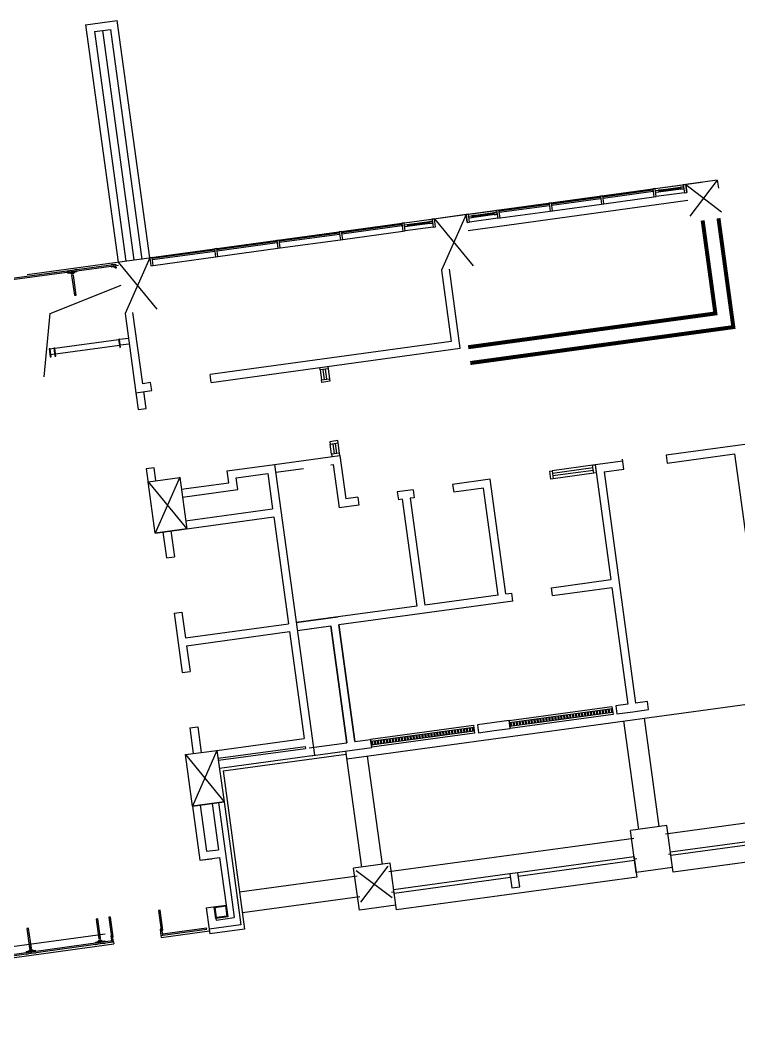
# Model space of a CAD drawing. Header units: millimetres. Extents: x -28081 to 142643, y -11740 to 128443.
# Drawn here: x -10762 to 7231, y 95449 to 120948 of the extents above; entities that cross this region are included whole.
import ezdxf

# ---------------------------------------------------------------- set-up
doc = ezdxf.new("R2010")
doc.units = ezdxf.units.MM
doc.header["$LTSCALE"] = 10
for name, color, linetype in [('A—\\M+5C3C5\\M+5B4B0', 135, 'Continuous'), ('A—\\M+5C7BD\\M+5CCE5', 7, 'Continuous'), ('E2-RI-5F$0$A-DOOR-GLAZ', 1, 'Continuous'), ('E2-RI-5F$0$A-GLAZ-FRAM', 6, 'Continuous'), ('E2-RV-5F$0$$2$A-WALL', 7, 'Continuous'), ('E2-RV-5F$0$A-GLAZ-CWMG', 3, 'Continuous'), ('E2-RV-5F$0$A-GLAZ-FRAM', 6, 'Continuous'), ('E2-RV-5F$0$A-WALL', 7, 'Continuous')]:
    doc.layers.add(name, color=color, linetype=linetype)

msp = doc.modelspace()

# ---------------------------------------------------------------- hatches: boundary and pattern name
at = {"layer": 'A—\\M+5C3C5\\M+5B4B0'}
h = msp.add_hatch(dxfattribs=at)
h.set_pattern_fill('ANSI32', color=256, scale=200, angle=45, style=0)
h.set_pattern_definition([(277.7833396, (-11757522.42, 6200306.104), (74.30904464, 10.15706083), []), (277.7833396, (-11757543.8, 6200277.95), (74.30904464, 10.15706083), [])])
h.paths.add_polyline_path([(-1968, 102799), (608, 103151), (595, 103251), (-1981, 102898)])

# ---------------------------------------------------------------- linework, layer by layer
for p, q in [((-9127, 120840), (-8334, 120948)), ((-7522, 115004), (-8334, 120948)), ((-9127, 120840), (-8314, 114895)), ((-10593, 114584), (6300, 116893)), ((5141, 116734), (5844, 116830)), ((5904, 116838), (5844, 116830)), ((5844, 116830), (5871, 116632)), ((5931, 116640), (5904, 116838)), ((2542, 116379), (3767, 116546)), ((3826, 116554), (5081, 116726)), ((5085, 116696), (3830, 116524)), ((3834, 116499), (5089, 116671)), ((5089, 116671), (5085, 116696)), ((5148, 116685), (5851, 116781)), ((5148, 116685), (5223, 116695)), ((5154, 116635), (5148, 116685)), ((5154, 116635), (5148, 116685)), ((5858, 116731), (5154, 116635)), ((5230, 116645), (5154, 116635)), ((5871, 116632), (5168, 116536)), ((5223, 116695), (5775, 116771)), ((5309, 116707), (5223, 116695)), ((5223, 116695), (5230, 116645)), ((5779, 116746), (5226, 116670)), ((5851, 116781), (5775, 116771)), ((5775, 116771), (5782, 116720)), ((5782, 116720), (5858, 116731)), ((5871, 116632), (5931, 116640)), ((459, 115690), (5958, 116442)), ((1227, 116199), (2482, 116371)), ((2486, 116340), (1231, 116169)), ((1235, 116144), (2490, 116315)), ((3771, 116516), (2546, 116349)), ((2546, 116349), (2549, 116323)), ((2549, 116323), (3774, 116491)), ((2569, 116181), (3794, 116348)), ((3830, 116524), (3834, 116499)), ((3853, 116356), (5108, 116528)), ((464, 116095), (1168, 116191)), ((471, 116046), (1174, 116142)), ((471, 116046), (547, 116056)), ((478, 115995), (471, 116046)), ((1181, 116092), (478, 115995)), ((547, 116056), (1099, 116132)), ((633, 116068), (547, 116056)), ((547, 116056), (553, 116006)), ((1102, 116106), (550, 116031)), ((1174, 116142), (1099, 116132)), ((1099, 116132), (1106, 116081)), ((1106, 116081), (1181, 116092)), ((1231, 116169), (1235, 116144)), ((1254, 116001), (2509, 116173)), ((-1206, 115836), (-2710, 115630)), ((-1206, 115836), (-2710, 115630)), ((-2706, 115605), (-1203, 115811)), ((-2706, 115605), (-1203, 115811)), ((-1203, 115811), (-1206, 115836)), ((-1203, 115811), (-1206, 115836)), ((-1144, 115825), (-441, 115921)), ((-1144, 115825), (-1069, 115835)), ((-1137, 115775), (-1144, 115825)), ((-1137, 115775), (-1144, 115825)), ((-434, 115871), (-1137, 115775)), ((-1062, 115785), (-1137, 115775)), ((-1069, 115835), (-516, 115911)), ((-1069, 115835), (-1062, 115785)), ((-513, 115886), (-1065, 115810)), ((-516, 115911), (-509, 115861)), ((-509, 115861), (-434, 115871)), ((-388, 115978), (-447, 115970)), ((-447, 115970), (-420, 115772)), ((-434, 115871), (-441, 115921)), ((-441, 115921), (-434, 115871)), ((-420, 115772), (-361, 115780)), ((-361, 115780), (-388, 115978)), ((553, 116006), (478, 115995)), ((1195, 115993), (491, 115897)), ((-2769, 115622), (-4273, 115417)), ((-2769, 115622), (-4273, 115417)), ((-4269, 115391), (-2766, 115597)), ((-4269, 115391), (-2766, 115597)), ((-2710, 115630), (-2706, 115605)), ((-2710, 115630), (-2706, 115605)), ((-4332, 115408), (-5836, 115203)), ((-4332, 115408), (-5836, 115203)), ((-5832, 115178), (-4329, 115383)), ((-5832, 115178), (-4329, 115383)), ((-4273, 115417), (-4269, 115391)), ((-4273, 115417), (-4269, 115391)), ((-5895, 115195), (-7458, 114981)), ((-5895, 115195), (-7458, 114981)), ((-7455, 114956), (-5892, 115170)), ((-7455, 114956), (-5892, 115170)), ((-5836, 115203), (-5832, 115178)), ((-5836, 115203), (-5832, 115178)), ((-8367, 114838), (-9472, 114687)), ((-9468, 114662), (-8364, 114813)), ((-8488, 114836), (-8482, 114837)), ((-8488, 114836), (-8486, 114822)), ((-8487, 114796), (-8485, 114781)), ((-8478, 114782), (-8485, 114781)), ((-8482, 114837), (-8448, 114842)), ((-8482, 114796), (-8478, 114767)), ((-8443, 114787), (-8478, 114782)), ((-8473, 114767), (-8478, 114767)), ((-8439, 114772), (-8473, 114767)), ((-8446, 114827), (-8448, 114842)), ((-8439, 114772), (-8443, 114802)), ((-8443, 114787), (-8426, 114789)), ((-8392, 114758), (-8439, 114776)), ((-8359, 114778), (-8428, 114804)), ((-8426, 114789), (-8357, 114763)), ((-8392, 114758), (-8374, 114761)), ((-8392, 114758), (-8374, 114761)), ((-8382, 114764), (-8382, 114760)), ((-8382, 114764), (-8382, 114760)), ((-8377, 114760), (-8375, 114746)), ((-8377, 114760), (-8375, 114746)), ((-8377, 114760), (-8375, 114746)), ((-8377, 114760), (-8375, 114746)), ((-8355, 114748), (-8375, 114746)), ((-8355, 114748), (-8375, 114746)), ((-8374, 114761), (-8357, 114763)), ((-8373, 114761), (-8357, 114763)), ((-8355, 114748), (-8369, 114746)), ((-8355, 114748), (-8369, 114746)), ((-8364, 114813), (-8367, 114838)), ((-8363, 114813), (-8304, 114821)), ((-8363, 114813), (-8304, 114821)), ((-8363, 114813), (-8304, 114821)), ((-9472, 114687), (-11032, 114474)), ((-11029, 114448), (-9468, 114662)), ((-9592, 114645), (-9585, 114646)), ((-9592, 114645), (-9590, 114630)), ((-9590, 114664), (-9583, 114616)), ((-9583, 114631), (-9590, 114630)), ((-9585, 114646), (-9550, 114651)), ((-9548, 114636), (-9583, 114631)), ((-9577, 114616), (-9583, 114616)), ((-9543, 114621), (-9577, 114616)), ((-9543, 114621), (-9550, 114670)), ((-9532, 114653), (-9550, 114651)), ((-9548, 114636), (-9530, 114638)), ((-9497, 114607), (-9544, 114625)), ((-9464, 114627), (-9532, 114653)), ((-9530, 114638), (-9462, 114612)), ((-9497, 114607), (-9462, 114612)), ((-9497, 114607), (-9479, 114610)), ((-9487, 114613), (-9486, 114609)), ((-9487, 114613), (-9486, 114609)), ((-9481, 114609), (-9479, 114595)), ((-9481, 114609), (-9479, 114595)), ((-9481, 114609), (-9479, 114595)), ((-9481, 114609), (-9479, 114595)), ((-9479, 114610), (-9462, 114612)), ((-9445, 114599), (-9479, 114595)), ((-9445, 114599), (-9479, 114595)), ((-9473, 114595), (-9479, 114595)), ((-9473, 114595), (-9479, 114595)), ((-9440, 114600), (-9473, 114595)), ((-9440, 114600), (-9473, 114595)), ((-9472, 114687), (-9468, 114662)), ((-9468, 114662), (-9472, 114687)), ((-9404, 114670), (-9464, 114627)), ((-9462, 114612), (-9402, 114655)), ((-9462, 114612), (-9426, 114617)), ((-9462, 114612), (-9444, 114615)), ((-9440, 114600), (-9445, 114599)), ((-9440, 114600), (-9445, 114599)), ((-9444, 114615), (-9426, 114617)), ((-9440, 114600), (-9442, 114615)), ((-9440, 114600), (-9442, 114615)), ((-9440, 114600), (-9442, 114615)), ((-9440, 114600), (-9442, 114615)), ((-9437, 114616), (-9437, 114620)), ((-9437, 114616), (-9437, 114620)), ((-9385, 114647), (-9426, 114617)), ((-9402, 114655), (-9385, 114658)), ((-9394, 114713), (-9361, 114717)), ((-9394, 114713), (-9392, 114698)), ((-9389, 114673), (-9385, 114643)), ((-9350, 114663), (-9385, 114658)), ((-9351, 114647), (-9385, 114643)), ((-9361, 114717), (-9355, 114718)), ((-9353, 114703), (-9355, 114718)), ((-9345, 114648), (-9351, 114647)), ((-9342, 114664), (-9350, 114663)), ((-9345, 114648), (-9349, 114678)), ((-9342, 114664), (-9344, 114679)), ((-8369, 114746), (-8375, 114746)), ((-8369, 114746), (-8375, 114746)), ((-8276, 112961), (-8054, 112992)), ((-10016, 112723), (-10041, 112720)), ((-10041, 112720), (-10014, 112522)), ((-10016, 112723), (-9924, 112736)), ((-9989, 112525), (-10016, 112723)), ((-9899, 112739), (-8300, 112958)), ((-8280, 112809), (-9879, 112591)), ((-8034, 112843), (-8255, 112813)), ((-10014, 112522), (-9989, 112525)), ((-9904, 112587), (-9996, 112575)), ((-3183, 112205), (-3148, 111952)), ((-3123, 112213), (-3089, 111960)), ((-3054, 112223), (-3019, 111970)), ((-3252, 112195), (-3217, 111943)), ((-2964, 110085), (-2998, 110338)), ((-2894, 110095), (-2929, 110347)), ((-2835, 110103), (-2869, 110355)), ((-2765, 110112), (-2800, 110365)), ((3634, 109816), (2558, 109669)), ((3584, 109739), (2568, 109600)), ((3592, 109679), (2576, 109541)), ((3601, 109610), (2585, 109471)), ((-2587, 102456), (11284, 104350)), ((1481, 103415), (4057, 103767)), ((1487, 103365), (4064, 103717)), ((4077, 103618), (1501, 103266)), ((4084, 103569), (1508, 103217)), ((2692, 103530), (2706, 103431)), ((2717, 103533), (2731, 103434)), ((2767, 103540), (2780, 103441)), ((2791, 103544), (2805, 103444)), ((2841, 103550), (2855, 103451)), ((2866, 103554), (2879, 103455)), ((2915, 103560), (2929, 103461)), ((2940, 103564), (2954, 103465)), ((2990, 103571), (3003, 103472)), ((3014, 103574), (3028, 103475)), ((3064, 103581), (3077, 103482)), ((3089, 103584), (3102, 103485)), ((3138, 103591), (3152, 103492)), ((3163, 103594), (3177, 103495)), ((3213, 103601), (3226, 103502)), ((3237, 103605), (3251, 103505)), ((3287, 103611), (3300, 103512)), ((3312, 103615), (3325, 103516)), ((3361, 103621), (3375, 103522)), ((3386, 103625), (3399, 103526)), ((3435, 103632), (3449, 103533)), ((3460, 103635), (3474, 103536)), ((3510, 103642), (3523, 103543)), ((3535, 103645), (3548, 103546)), ((3584, 103652), (3598, 103553)), ((3609, 103655), (3622, 103556)), ((3658, 103662), (3672, 103563)), ((3683, 103665), (3697, 103566)), ((3733, 103672), (3746, 103573)), ((3757, 103676), (3771, 103577)), ((3807, 103682), (3821, 103583)), ((3832, 103686), (3845, 103587)), ((3881, 103693), (3895, 103593)), ((3906, 103696), (3920, 103597)), ((3956, 103703), (3969, 103604)), ((3980, 103706), (3994, 103607)), ((4030, 103713), (4043, 103614)), ((4055, 103716), (4068, 103617)), ((4057, 103767), (4084, 103569)), ((-1988, 102948), (588, 103300)), ((588, 103300), (615, 103102)), ((1481, 103415), (1508, 103217)), ((1503, 103368), (1517, 103268)), ((1528, 103371), (1542, 103272)), ((1578, 103378), (1591, 103279)), ((1603, 103381), (1616, 103282)), ((1652, 103388), (1666, 103289)), ((1677, 103391), (1690, 103292)), ((1726, 103398), (1740, 103299)), ((1751, 103401), (1765, 103302)), ((1801, 103408), (1814, 103309)), ((1825, 103412), (1839, 103312)), ((1875, 103418), (1889, 103319)), ((1900, 103422), (1913, 103323)), ((1949, 103428), (1963, 103329)), ((1974, 103432), (1988, 103333)), ((2024, 103439), (2037, 103340)), ((2048, 103442), (2062, 103343)), ((2098, 103449), (2111, 103350)), ((2123, 103452), (2136, 103353)), ((2172, 103459), (2186, 103360)), ((2197, 103462), (2211, 103363)), ((2247, 103469), (2260, 103370)), ((2271, 103472), (2285, 103373)), ((2321, 103479), (2334, 103380)), ((2346, 103483), (2359, 103384)), ((2395, 103489), (2409, 103390)), ((2420, 103493), (2433, 103394)), ((2469, 103500), (2483, 103400)), ((2494, 103503), (2508, 103404)), ((2544, 103510), (2557, 103411)), ((2569, 103513), (2582, 103414)), ((2618, 103520), (2632, 103421)), ((2643, 103523), (2656, 103424)), ((4349, 103403), (4720, 100689)), ((4864, 103473), (5235, 100760)), ((-1981, 102898), (595, 103251)), ((608, 103151), (-1968, 102799)), ((615, 103102), (-1961, 102750)), ((-1988, 102948), (-1961, 102750)), ((-5685, 102154), (-2603, 102575)), ((-2614, 102653), (-2216, 99741)), ((-2072, 102526), (-1701, 99812)), ((-5685, 102154), (-5143, 98191)), ((5433, 100787), (4521, 100662)), ((5577, 99737), (5433, 100787)), ((4665, 99612), (4521, 100662)), ((5524, 100123), (8437, 100522)), ((5535, 100039), (8448, 100437)), ((11617, 100442), (5593, 99619)), ((4612, 99999), (1699, 99601)), ((4612, 99999), (4624, 99915)), ((5535, 100039), (5524, 100123)), ((5593, 99619), (5535, 100039)), ((-1502, 99839), (-2414, 99714)), ((-2270, 98664), (-2414, 99714)), ((-1359, 98789), (-1502, 99839)), ((1711, 99517), (4624, 99915)), ((4624, 99915), (4681, 99494)), ((5577, 99737), (4665, 99612)), ((1501, 99574), (-1412, 99175)), ((-1400, 99091), (1513, 99489)), ((4681, 99494), (-1343, 98671)), ((1699, 99601), (1501, 99574)), ((1501, 99574), (1549, 99227)), ((1747, 99254), (1699, 99601)), ((1549, 99227), (1747, 99254)), ((-1400, 99091), (-1412, 99175)), ((-1343, 98671), (-1400, 99091)), ((-1359, 98789), (-2270, 98664)), ((-6095, 98217), (-7200, 98066)), ((-7196, 98041), (-6092, 98192)), ((-6092, 98192), (-6095, 98217)), ((-6031, 98190, 0), (-6015, 98071)), ((-5143, 98191), (-6015, 98071)), ((-25552, 95764, 0), (-8640, 98076, 0)), ((-8789, 97914), (-8755, 97919)), ((-8789, 97914), (-8755, 97919)), ((-8789, 97914), (-8755, 97919)), ((-8789, 97914), (-8755, 97919)), ((-8783, 97915), (-8749, 97920)), ((-8783, 97915), (-8749, 97920)), ((-8783, 97915), (-8749, 97920)), ((-8783, 97915), (-8749, 97920)), ((-8755, 97919), (-8749, 97920)), ((-8755, 97919), (-8749, 97920)), ((-8755, 97919), (-8749, 97920)), ((-8755, 97919), (-8749, 97920)), ((-8747, 97905), (-8749, 97920)), ((-8747, 97905), (-8749, 97920)), ((-8747, 97905), (-8749, 97920)), ((-8747, 97905), (-8749, 97920)), ((-8747, 97905), (-8749, 97920)), ((-8747, 97905), (-8749, 97920)), ((-8747, 97905), (-8749, 97920)), ((-8747, 97905), (-8749, 97920)), ((-7233, 97985), (-6025, 98151)), ((-7200, 98066), (-7196, 98041)), ((-25792, 95449), (-8422, 97823)), ((-10501, 97665), (-10560, 97622)), ((-10501, 97665), (-10560, 97622)), ((-10501, 97665), (-10536, 97661)), ((-10501, 97665), (-10536, 97661)), ((-10523, 97677), (-10489, 97682)), ((-10523, 97677), (-10489, 97682)), ((-10523, 97677), (-10489, 97682)), ((-10523, 97677), (-10489, 97682)), ((-10523, 97677), (-10517, 97678)), ((-10523, 97677), (-10517, 97678)), ((-10523, 97677), (-10517, 97678)), ((-10523, 97677), (-10517, 97678)), ((-10523, 97677), (-10521, 97663)), ((-10523, 97677), (-10521, 97663)), ((-10523, 97677), (-10521, 97663)), ((-10523, 97677), (-10521, 97663)), ((-10523, 97677), (-10521, 97663)), ((-10523, 97677), (-10521, 97663)), ((-10523, 97677), (-10521, 97663)), ((-10523, 97677), (-10521, 97663)), ((-10501, 97665), (-10519, 97663)), ((-10501, 97665), (-10519, 97663)), ((-10517, 97678), (-10483, 97683)), ((-10517, 97678), (-10483, 97683)), ((-10517, 97678), (-10483, 97683)), ((-10517, 97678), (-10483, 97683)), ((-10466, 97670), (-10501, 97665)), ((-10466, 97670), (-10501, 97665)), ((-10484, 97668), (-10501, 97665)), ((-10484, 97668), (-10501, 97665)), ((-10432, 97639), (-10501, 97665)), ((-10432, 97639), (-10501, 97665)), ((-8760, 97853), (-10494, 97616)), ((-10491, 97591), (-8757, 97828)), ((-10489, 97682), (-10483, 97683)), ((-10489, 97682), (-10483, 97683)), ((-10489, 97682), (-10483, 97683)), ((-10489, 97682), (-10483, 97683)), ((-10466, 97670), (-10484, 97668)), ((-10466, 97670), (-10484, 97668)), ((-10481, 97668), (-10483, 97683)), ((-10481, 97668), (-10483, 97683)), ((-10481, 97668), (-10483, 97683)), ((-10481, 97668), (-10483, 97683)), ((-10481, 97668), (-10483, 97683)), ((-10481, 97668), (-10483, 97683)), ((-10481, 97668), (-10483, 97683)), ((-10481, 97668), (-10483, 97683)), ((-10476, 97665), (-10476, 97669)), ((-10476, 97665), (-10476, 97669)), ((-10476, 97665), (-10476, 97669)), ((-10476, 97665), (-10476, 97669)), ((-10466, 97670), (-10418, 97652)), ((-10466, 97670), (-10418, 97652)), ((-8886, 97851), (-8879, 97852)), ((-8886, 97851), (-8879, 97852)), ((-8886, 97851), (-8884, 97836)), ((-8886, 97851), (-8884, 97836)), ((-8883, 97866), (-8878, 97867)), ((-8883, 97866), (-8878, 97867)), ((-8883, 97866), (-8879, 97836)), ((-8883, 97866), (-8879, 97836)), ((-8879, 97852), (-8844, 97856)), ((-8879, 97852), (-8844, 97856)), ((-8878, 97867), (-8844, 97872)), ((-8878, 97867), (-8844, 97872)), ((-8876, 97811), (-8874, 97796)), ((-8876, 97811), (-8874, 97796)), ((-8868, 97797), (-8874, 97796)), ((-8868, 97797), (-8874, 97796)), ((-8834, 97802), (-8868, 97797)), ((-8834, 97802), (-8868, 97797)), ((-8840, 97842), (-8844, 97872)), ((-8840, 97842), (-8844, 97872)), ((-8826, 97859), (-8844, 97856)), ((-8826, 97859), (-8844, 97856)), ((-8843, 97867), (-8802, 97897)), ((-8843, 97867), (-8802, 97897)), ((-8834, 97802), (-8836, 97817)), ((-8834, 97802), (-8836, 97817)), ((-8767, 97902), (-8826, 97859)), ((-8767, 97902), (-8826, 97859)), ((-8824, 97844), (-8765, 97887)), ((-8824, 97844), (-8765, 97887)), ((-8767, 97902), (-8802, 97897)), ((-8767, 97902), (-8802, 97897)), ((-8785, 97900), (-8802, 97897)), ((-8785, 97900), (-8802, 97897)), ((-8792, 97899), (-8791, 97895)), ((-8792, 97899), (-8791, 97895)), ((-8792, 97899), (-8791, 97895)), ((-8792, 97899), (-8791, 97895)), ((-8789, 97914), (-8783, 97915)), ((-8789, 97914), (-8783, 97915)), ((-8789, 97914), (-8783, 97915)), ((-8789, 97914), (-8783, 97915)), ((-8789, 97914), (-8787, 97899)), ((-8789, 97914), (-8787, 97899)), ((-8789, 97914), (-8787, 97899)), ((-8789, 97914), (-8787, 97899)), ((-8789, 97914), (-8787, 97899)), ((-8789, 97914), (-8787, 97899)), ((-8789, 97914), (-8787, 97899)), ((-8789, 97914), (-8787, 97899)), ((-8767, 97902), (-8785, 97900)), ((-8767, 97902), (-8785, 97900)), ((-8732, 97907), (-8767, 97902)), ((-8732, 97907), (-8767, 97902)), ((-8750, 97905), (-8767, 97902)), ((-8750, 97905), (-8767, 97902)), ((-8698, 97876), (-8767, 97902)), ((-8698, 97876), (-8767, 97902)), ((-8765, 97887), (-8696, 97861)), ((-8765, 97887), (-8696, 97861)), ((-8443, 97896), (-8760, 97853)), ((-8757, 97827), (-8760, 97853)), ((-8760, 97853), (-8757, 97827)), ((-8757, 97828), (-8440, 97871)), ((-8732, 97907), (-8750, 97905)), ((-8732, 97907), (-8750, 97905)), ((-8742, 97902), (-8742, 97906)), ((-8742, 97902), (-8742, 97906)), ((-8742, 97902), (-8742, 97906)), ((-8742, 97902), (-8742, 97906)), ((-8732, 97907), (-8685, 97889)), ((-8732, 97907), (-8685, 97889)), ((-8681, 97879), (-8698, 97876)), ((-8681, 97879), (-8698, 97876)), ((-8685, 97893), (-8651, 97898)), ((-8685, 97893), (-8651, 97898)), ((-8685, 97893), (-8681, 97863)), ((-8685, 97893), (-8681, 97863)), ((-8681, 97879), (-8646, 97883)), ((-8681, 97879), (-8646, 97883)), ((-8678, 97838), (-8676, 97823)), ((-8678, 97838), (-8676, 97823)), ((-8642, 97828), (-8676, 97823)), ((-8642, 97828), (-8676, 97823)), ((-8651, 97898), (-8646, 97899)), ((-8651, 97898), (-8646, 97899)), ((-8641, 97869), (-8646, 97899)), ((-8641, 97869), (-8646, 97899)), ((-8646, 97883), (-8639, 97884)), ((-8646, 97883), (-8639, 97884)), ((-8636, 97829), (-8642, 97828)), ((-8636, 97829), (-8642, 97828)), ((-8637, 97870), (-8639, 97884)), ((-8637, 97870), (-8639, 97884)), ((-8636, 97829), (-8638, 97844)), ((-8636, 97829), (-8638, 97844)), ((-8440, 97871), (-8443, 97896)), ((-10494, 97616), (-12228, 97379)), ((-12225, 97354), (-10491, 97591)), ((-10620, 97614), (-10613, 97615)), ((-10620, 97614), (-10613, 97615)), ((-10620, 97614), (-10618, 97599)), ((-10620, 97614), (-10618, 97599)), ((-10617, 97629), (-10611, 97630)), ((-10617, 97629), (-10611, 97630)), ((-10617, 97629), (-10613, 97600)), ((-10617, 97629), (-10613, 97600)), ((-10613, 97615), (-10578, 97620)), ((-10613, 97615), (-10578, 97620)), ((-10611, 97630), (-10578, 97635)), ((-10611, 97630), (-10578, 97635)), ((-10610, 97574), (-10608, 97559)), ((-10610, 97574), (-10608, 97559)), ((-10602, 97560), (-10608, 97559)), ((-10602, 97560), (-10608, 97559)), ((-10568, 97565), (-10602, 97560)), ((-10568, 97565), (-10602, 97560)), ((-10574, 97605), (-10578, 97635)), ((-10574, 97605), (-10578, 97635)), ((-10560, 97622), (-10578, 97620)), ((-10560, 97622), (-10578, 97620)), ((-10577, 97631), (-10536, 97661)), ((-10577, 97631), (-10536, 97661)), ((-10568, 97565), (-10570, 97580)), ((-10568, 97565), (-10570, 97580)), ((-10558, 97607), (-10499, 97650)), ((-10558, 97607), (-10499, 97650)), ((-10519, 97663), (-10536, 97661)), ((-10519, 97663), (-10536, 97661)), ((-10526, 97662), (-10525, 97658)), ((-10526, 97662), (-10525, 97658)), ((-10526, 97662), (-10525, 97658)), ((-10526, 97662), (-10525, 97658)), ((-10499, 97650), (-10430, 97625)), ((-10499, 97650), (-10430, 97625)), ((-10491, 97591), (-10494, 97616)), ((-10494, 97616), (-10491, 97591)), ((-10415, 97642), (-10432, 97639)), ((-10415, 97642), (-10432, 97639)), ((-10419, 97656), (-10385, 97661)), ((-10419, 97656), (-10385, 97661)), ((-10419, 97656), (-10415, 97627)), ((-10419, 97656), (-10415, 97627)), ((-10415, 97642), (-10380, 97647)), ((-10415, 97642), (-10380, 97647)), ((-10412, 97601), (-10410, 97587)), ((-10412, 97601), (-10410, 97587)), ((-10376, 97591), (-10410, 97587)), ((-10376, 97591), (-10410, 97587)), ((-10385, 97661), (-10379, 97662)), ((-10385, 97661), (-10379, 97662)), ((-10380, 97647), (-10372, 97648)), ((-10380, 97647), (-10372, 97648)), ((-10375, 97632), (-10379, 97662)), ((-10375, 97632), (-10379, 97662)), ((-10370, 97592), (-10376, 97591)), ((-10370, 97592), (-10376, 97591)), ((-10370, 97633), (-10372, 97648)), ((-10370, 97633), (-10372, 97648)), ((-10370, 97592), (-10372, 97607)), ((-10370, 97592), (-10372, 97607))]:
    msp.add_line(p, q, dxfattribs=at)
at = {"layer": 'A—\\M+5C3C5\\M+5B4B0', "extrusion": (0, 0, -1)}
for p, q in [((3826, 116554), (3767, 116546)), ((3767, 116546), (3794, 116348)), ((3853, 116356), (3826, 116554)), ((5141, 116734), (5081, 116726)), ((5081, 116726), (5108, 116528)), ((5108, 116528), (5168, 116536)), ((5168, 116536), (5141, 116734)), ((2542, 116379), (2482, 116371)), ((2482, 116371), (2509, 116173)), ((2569, 116181), (2542, 116379)), ((3794, 116348), (3853, 116356)), ((464, 116095), (405, 116087)), ((405, 116087), (432, 115889)), ((491, 115897), (464, 116095)), ((1227, 116199), (1168, 116191)), ((1168, 116191), (1195, 115993)), ((1254, 116001), (1227, 116199)), ((2509, 116173), (2569, 116181)), ((-1151, 115874), (-1210, 115866)), ((-1210, 115866), (-1183, 115668)), ((-1124, 115676), (-1151, 115874)), ((432, 115889), (491, 115897)), ((1195, 115993), (1254, 116001)), ((-2714, 115661), (-2773, 115652)), ((-2773, 115652), (-2746, 115454)), ((-2687, 115462), (-2714, 115661)), ((-1183, 115668), (-1124, 115676)), ((-4277, 115447), (-4336, 115439)), ((-4336, 115439), (-4309, 115241)), ((-4250, 115249), (-4277, 115447)), ((-2746, 115454), (-2687, 115462)), ((-7462, 115011), (-7522, 115003)), ((-7522, 115003), (-7494, 114805)), ((-7435, 114813), (-7462, 115011)), ((-5840, 115233), (-5899, 115225)), ((-5899, 115225), (-5872, 115027)), ((-5872, 115027), (-5813, 115035)), ((-5813, 115035), (-5840, 115233)), ((-4309, 115241), (-4250, 115249)), ((-7494, 114805), (-7435, 114813)), ((-9433, 114566), (-9477, 114560)), ((-9433, 114566), (-9477, 114560)), ((-9433, 114566), (-9477, 114560)), ((-9477, 114560), (-9409, 114064)), ((-9477, 114560), (-9409, 114064)), ((-9477, 114560), (-9409, 114064)), ((-9365, 114070), (-9433, 114566)), ((-9365, 114070), (-9433, 114566)), ((-9365, 114070), (-9433, 114566)), ((-9409, 114064), (-9365, 114070)), ((-9409, 114064), (-9365, 114070)), ((-9409, 114064), (-9365, 114070)), ((-9899, 112739), (-9924, 112736)), ((-9924, 112736), (-9897, 112538)), ((-9872, 112541), (-9899, 112739)), ((-8276, 112961), (-8300, 112958)), ((-8300, 112958), (-8273, 112760)), ((-8249, 112763), (-8276, 112961)), ((-8273, 112760), (-8249, 112763)), ((-9897, 112538), (-9872, 112541)), ((-8820, 98450), (-8863, 98444)), ((-8820, 98450), (-8863, 98444)), ((-8863, 98444), (-8796, 97949)), ((-8863, 98444), (-8796, 97949)), ((-8752, 97955), (-8820, 98450)), ((-8752, 97955), (-8820, 98450)), ((-8503, 98494), (-8546, 98488)), ((-8503, 98494), (-8546, 98488)), ((-8546, 98488), (-8479, 97992)), ((-8546, 98488), (-8479, 97992)), ((-8435, 97998), (-8503, 98494)), ((-8435, 97998), (-8503, 98494)), ((-7259, 98664), (-7303, 98658)), ((-7259, 98664), (-7303, 98658)), ((-7303, 98658), (-7235, 98162)), ((-7303, 98658), (-7235, 98162)), ((-7192, 98168), (-7259, 98664)), ((-7192, 98168), (-7259, 98664)), ((-10554, 98213), (-10597, 98207)), ((-10554, 98213), (-10597, 98207)), ((-10597, 98207), (-10530, 97712)), ((-10597, 98207), (-10530, 97712)), ((-10486, 97718), (-10554, 98213)), ((-10486, 97718), (-10554, 98213)), ((-7217, 98195), (-7261, 98189)), ((-7261, 98189), (-7240, 98035)), ((-7196, 98041), (-7217, 98195)), ((-8450, 98026), (-8494, 98020)), ((-8494, 98020), (-8473, 97867)), ((-8479, 97992), (-8435, 97998)), ((-8479, 97992), (-8435, 97998)), ((-8429, 97873), (-8450, 98026)), ((-7240, 98035), (-7196, 98041)), ((-7235, 98162), (-7192, 98168)), ((-7235, 98162), (-7192, 98168)), ((-10500, 97822), (-10544, 97816)), ((-10544, 97816), (-10523, 97663)), ((-10530, 97712), (-10486, 97718)), ((-10530, 97712), (-10486, 97718)), ((-10523, 97663), (-10479, 97668)), ((-10479, 97668), (-10500, 97822)), ((-8789, 97899), (-8745, 97905)), ((-8473, 97867), (-8429, 97873))]:
    msp.add_line(p, q, dxfattribs=at)
at = {"layer": 'A—\\M+5C3C5\\M+5B4B0'}
for points in [[(-420, 115772), (-1124, 115676)], [(-7494, 114805), (-7494, 114805)], [(-7494, 114805), (-7494, 114805)], [(5401, 100581), (11544, 101420)], [(-1535, 99633), (4608, 100472)], [(5471, 100065), (5531, 100074)], [(4619, 99949), (4678, 99957)], [(-5270, 99122), (-2327, 99524)], [(-5200, 98607), (-2257, 99009)], [(-1464, 99117), (-1405, 99126)], [(-7240, 98035), (-7233, 97985)], [(-8429, 97873), (-8422, 97823)]]:
    msp.add_lwpolyline(points, dxfattribs=at)
at = {"layer": 'A—\\M+5C3C5\\M+5B4B0', "color": 8}
msp.add_lwpolyline([(-10167, 112018), (-10018, 113607), (-8236, 114320)], dxfattribs=at)
at = {"layer": 'A—\\M+5C3C5\\M+5B4B0'}
for points in [[(-3062, 112282), (-3054, 112223), (-3252, 112195), (-3260, 112255)], [(-3019, 111970), (-3011, 111910), (-3209, 111883), (-3217, 111943)], [(-2800, 110365), (-2808, 110424), (-3006, 110397), (-2998, 110338)], [(-2757, 110053), (-2765, 110112), (-2964, 110085), (-2955, 110026)], [(2499, 109661), (2558, 109669), (2585, 109471), (2526, 109463)], [(3574, 109808), (3634, 109816), (3661, 109618), (3601, 109610)], [(-8796, 97949), (-8752, 97955), (-8766, 98059), (-8810, 98053)]]:
    msp.add_lwpolyline(points, close=True, dxfattribs=at)
at = {"layer": 'A—\\M+5C7BD\\M+5CCE5'}
for p, q in [((-8902, 120669), (-8505, 120723)), ((-8902, 120669), (-8116, 114922)), ((-8703, 120696), (-7918, 114949)), ((-8505, 120723), (-7717, 114957)), ((6696, 116947), (5904, 116838)), ((5904, 116838), (5931, 116640)), ((6696, 116947), (6724, 116749)), ((405, 116087), (-240, 115999)), ((432, 115889), (405, 116087)), ((-7868, 111625), (-7810, 111205)), ((-7612, 111232), (-7669, 111652)), ((-7810, 111205), (-7612, 111232)), ((8984, 110548), (7200, 110304)), ((7200, 110304), (5417, 110060)), ((-4392, 109829), (-2757, 110053)), ((-2764, 110102), (-2764, 110102)), ((-2757, 110053), (-2608, 108963)), ((4327, 109911), (3634, 109816)), ((4354, 109713), (4320, 109961)), ((5417, 110060), (5444, 109862)), ((5444, 109862), (7128, 110092)), ((7128, 110092), (7921, 104294)), ((-7409, 109746), (-7607, 109719)), ((-7607, 109719), (-7550, 109298)), ((-7365, 109424), (-7409, 109746)), ((-5581, 109667), (-4392, 109829)), ((-5541, 109370), (-5581, 109667)), ((-4392, 109829), (-3397, 102547)), ((-4392, 109829), (-3397, 102547)), ((-4365, 109631), (-3668, 109726)), ((-2981, 109820), (-2928, 109828)), ((-2928, 109828), (-2779, 108738)), ((3634, 109816), (4026, 106943)), ((3634, 109816), (4026, 106943)), ((3859, 109645), (4354, 109713)), ((-5356, 109496), (-4564, 109604)), ((-5356, 109496), (-4564, 109604)), ((-5316, 109198), (-5356, 109496)), ((-4564, 109604), (-4442, 108712)), ((-4564, 109604), (-4442, 108712)), ((1008, 109458), (67, 109329)), ((1401, 106584), (1008, 109458)), ((3859, 109645), (4651, 103848)), ((-6730, 109207), (-5541, 109370)), ((-6703, 109009), (-5316, 109198)), ((-1321, 109139), (-1293, 108941)), ((-924, 109193), (-1320, 109139)), ((-924, 109193), (-897, 108995)), ((67, 109329), (94, 109131)), ((837, 109232), (94, 109131)), ((1203, 106557), (837, 109232)), ((-2311, 109004), (-2608, 108963)), ((-2311, 109004), (-2608, 108963)), ((-2311, 109004), (-2284, 108806)), ((-2311, 109004), (-2284, 108806)), ((-1195, 108955), (-1293, 108941)), ((-1195, 108955), (-829, 106279)), ((-897, 108995), (-996, 108982)), ((-996, 108982), (-631, 106306)), ((-6621, 108414), (-4442, 108712)), ((-6621, 108414), (-4442, 108712)), ((-2284, 108806), (-2779, 108738)), ((-2284, 108806), (-2779, 108738)), ((-7387, 108108), (-4415, 108514)), ((-7387, 108108), (-4415, 108514)), ((-4415, 108514), (-4049, 105839)), ((-4415, 108514), (-4049, 105839)), ((-7189, 108135), (-7101, 107491)), ((-6991, 108162), (-6903, 107518)), ((-7101, 107491), (-6903, 107518)), ((2540, 106740), (4026, 106943)), ((1401, 106584), (1550, 106604)), ((1577, 106406), (1550, 106604)), ((2567, 106542), (2540, 106740)), ((2567, 106542), (4053, 106745)), ((4053, 106745), (4453, 103821)), ((1577, 106406), (-2783, 105810)), ((1203, 106557), (-631, 106306)), ((-6911, 106104), (-6713, 106131)), ((-6911, 106104), (-6708, 104618)), ((-829, 106279), (-3851, 105866)), ((-6625, 105487), (-4049, 105839)), ((-6625, 105487), (-4049, 105839)), ((-3851, 105867), (-2810, 106009)), ((-3851, 105866), (-2810, 106009)), ((-6598, 105289), (-4022, 105641)), ((-6598, 105289), (-4022, 105641)), ((-4022, 105641), (-3656, 102966)), ((-4022, 105641), (-3656, 102966)), ((-3824, 105669), (-2981, 105784)), ((-3823, 105668), (-2981, 105783)), ((-2582, 102860), (-2981, 105784)), ((-2981, 105783), (-2582, 102860)), ((-2582, 102860), (-2981, 105783)), ((-2783, 105811), (-2383, 102888)), ((-2383, 102887), (-2783, 105811)), ((-2783, 105810), (-2383, 102887)), ((-2383, 102887), (-2783, 105810)), ((-6598, 105289), (-6510, 104645)), ((-6708, 104618), (-6510, 104645)), ((4453, 103821), (4156, 103780)), ((4949, 103888), (4651, 103848)), ((4976, 103690), (4949, 103888)), ((4156, 103780), (4183, 103582)), ((4183, 103582), (4579, 103636)), ((4579, 103636), (4976, 103690)), ((1481, 103415), (688, 103307)), ((688, 103307), (715, 103108)), ((1508, 103217), (1481, 103415)), ((-6518, 103231), (-6320, 103258)), ((-6518, 103231), (-6430, 102587)), ((-6320, 103258), (-6232, 102614)), ((715, 103108), (1111, 103163)), ((1111, 103163), (1508, 103217)), ((-5836, 102668), (-3656, 102966)), ((-5836, 102668), (-3656, 102966)), ((-5809, 102470), (-3629, 102768)), ((-5809, 102470), (-3629, 102768)), ((-3523, 102732), (-2582, 102860)), ((-2383, 102887), (-1987, 102941)), ((-1960, 102743), (-1987, 102941)), ((-5802, 102420), (-3622, 102718)), ((-5802, 102420), (-3622, 102718)), ((-3496, 102533), (-1960, 102743)), ((-6452, 101272), (-5660, 101380)), ((-6452, 101272), (-6267, 99914)), ((-6313, 101291), (-6313, 101290)), ((-6254, 101299), (-6096, 100140)), ((-5957, 101339, 0), (-5798, 100180, 0)), ((-5798, 101361, 0), (-5457, 98864, 0)), ((-5660, 101380), (-5238, 98299)), ((-6267, 99914), (-5771, 99982, 0)), ((-6096, 100140), (-5798, 100180, 0)), ((-5771, 99982, 0), (-5609, 98793, 0)), ((-6267, 99914, 0), (-5969, 99955, 0)), ((-6104, 98725, 0), (-5807, 98766, 0)), ((-6104, 98725), (-6031, 98190)), ((-5457, 98864, 0), (-5404, 98478)), ((-5865, 98455, 0), (-5860, 98416)), ((-5860, 98416), (-5404, 98478)), ((-5238, 98299), (-6031, 98190))]:
    msp.add_line(p, q, dxfattribs=at)
at = {"layer": 'A—\\M+5C7BD\\M+5CCE5', "elevation": 0}
msp.add_lwpolyline([(-5865, 98455), (-5906, 98752), (-5609, 98793), (-5568, 98496), (-5865, 98455)], dxfattribs=at)
msp.add_lwpolyline([(-5848, 98478), (-5883, 98735), (-5626, 98771), (-5591, 98513)], close=True, dxfattribs=at)
at = {"layer": 'Defpoints'}
for points in [[(5904, 116839), (6804, 116154)], [(6696, 116947), (6012, 116046)], [(405, 116087), (-212, 114691)], [(-388, 115979), (581, 114799)], [(-7522, 115003), (-8138, 113607)], [(-8314, 114895), (-7346, 113715)], [(-7563, 109396), (-6594, 108217)], [(-6770, 109505), (-7387, 108108)], [(-6628, 102560), (-5660, 101380)], [(-5836, 102668), (-6452, 101272)], [(-1554, 99771), (-2238, 98870)], [(-2346, 99663), (-1445, 98979)]]:
    msp.add_lwpolyline(points, dxfattribs=at)
at = {"layer": 'E2-RI-5F$0$A-DOOR-GLAZ', "const_width": 100, "elevation": 0}
for points in [[(509, 112367), (7098, 113267), (6726, 115992)], [(455, 112763), (6648, 113609), (6329, 115938)]]:
    msp.add_lwpolyline(points, dxfattribs=at)
at = {"layer": 'E2-RI-5F$0$A-GLAZ-FRAM'}
for p, q in [((5858, 116731), (5851, 116781)), ((5851, 116781), (5858, 116731)), ((478, 115995), (471, 116046)), ((1181, 116092), (1174, 116142)), ((1174, 116142), (1181, 116092))]:
    msp.add_line(p, q, dxfattribs=at)
at = {"layer": 'E2-RV-5F$0$$2$A-WALL'}
for p, q in [((-5581, 109667), (-4392, 109829)), ((-5541, 109370), (-5581, 109667)), ((-5316, 109198), (-5356, 109496)), ((-6730, 109207), (-5541, 109370)), ((-6703, 109009), (-5316, 109198)), ((-7189, 108135), (-7101, 107491)), ((-6991, 108162), (-6903, 107518)), ((-7101, 107491), (-6903, 107518)), ((-6911, 106104), (-6713, 106131)), ((-6911, 106104), (-6708, 104618)), ((-6713, 106131), (-6625, 105487)), ((-6713, 106131), (-6625, 105487)), ((-6598, 105289), (-6510, 104645)), ((-6708, 104618), (-6510, 104645)), ((-6518, 103231), (-6320, 103258)), ((-6518, 103231), (-6430, 102587)), ((-6320, 103258), (-6232, 102614)), ((-3629, 102768), (-3622, 102718)), ((-3629, 102768), (-3622, 102718)), ((-5775, 102222), (-3397, 102547)), ((-5775, 102222), (-3397, 102547))]:
    msp.add_line(p, q, dxfattribs=at)
for points in [[(-7563, 109396), (-6770, 109504), (-6594, 108216), (-7387, 108108)], [(-7563, 109396), (-6770, 109504), (-6594, 108216), (-7387, 108108)], [(-6628, 102560), (-5836, 102668), (-5660, 101380), (-6452, 101271)], [(-6628, 102560), (-5836, 102668), (-5660, 101380), (-6452, 101271)]]:
    msp.add_lwpolyline(points, close=True, dxfattribs=at)
at = {"layer": 'E2-RV-5F$0$A-GLAZ-CWMG', "color": 9}
for p, q in [((-2714, 115661), (-1210, 115866)), ((-2714, 115661), (-1210, 115866)), ((-4277, 115447), (-2773, 115652)), ((-4277, 115447), (-2773, 115652)), ((-2687, 115462), (-1183, 115668)), ((-2687, 115462), (-1183, 115668)), ((-5840, 115233), (-4336, 115439)), ((-5840, 115233), (-4336, 115439)), ((-4250, 115249), (-2746, 115454)), ((-4250, 115249), (-2746, 115454)), ((-7462, 115011), (-5899, 115225)), ((-7462, 115011), (-5899, 115225)), ((-7435, 114813), (-5872, 115027)), ((-7435, 114813), (-5872, 115027)), ((-5813, 115035), (-4309, 115241)), ((-5813, 115035), (-4309, 115241))]:
    msp.add_line(p, q, dxfattribs=at)
at = {"layer": 'E2-RV-5F$0$A-GLAZ-FRAM'}
msp.add_line((-441, 115921), (-516, 115911), dxfattribs=at)
at = {"layer": 'E2-RV-5F$0$A-WALL'}
for p, q in [((-212, 114691), (32, 112907)), ((-212, 114691), (32, 112907)), ((257, 112736), (-14, 114717)), ((-8138, 113607), (-7868, 111625)), ((-8138, 113607), (-7868, 111625)), ((32, 112907), (-6011, 112081)), ((32, 112907), (-6011, 112081)), ((-5985, 111882), (257, 112736)), ((-5985, 111882), (257, 112736)), ((-5984, 111883), (-6011, 112081)), ((-5984, 111883), (-6011, 112081)), ((-7868, 111625), (-7471, 111679)), ((-7868, 111625), (-7471, 111679))]:
    msp.add_line(p, q, dxfattribs=at)
msp.add_lwpolyline([(-7471, 111679), (-7498, 111877), (-7697, 111850), (-7940, 113634)], dxfattribs=at)
msp.add_lwpolyline([(-7471, 111679), (-7498, 111877), (-7697, 111850), (-7940, 113634)], dxfattribs=at)

doc.saveas('drawing.dxf')
